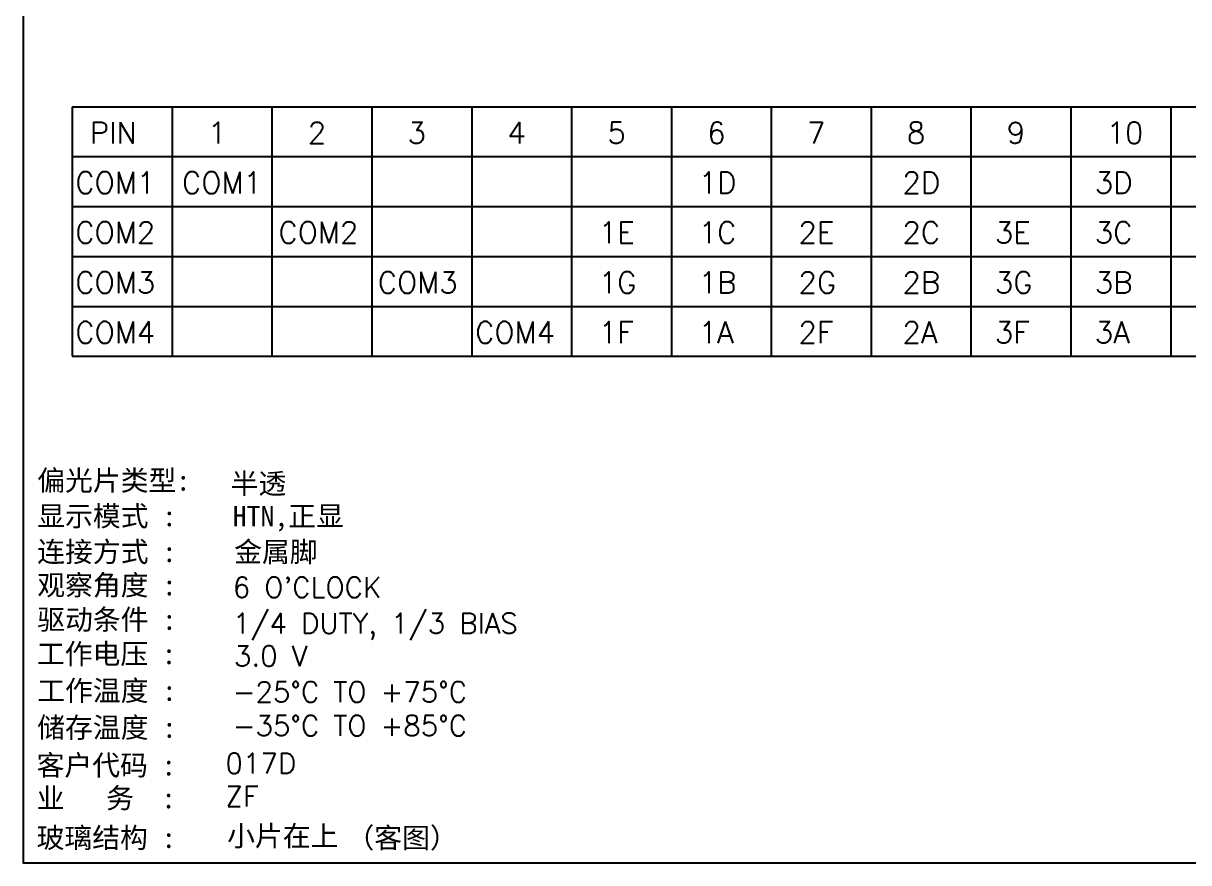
# Model space of a CAD drawing. Header units: millimetres. Extents: x 1232 to 1349, y 506 to 595.
# Drawn here: x 1231.7 to 1293.3, y 506.5 to 550.9 of the extents above; entities that cross this region are included whole.
import ezdxf

# ---------------------------------------------------------------- set-up
doc = ezdxf.new("R2010")
doc.units = ezdxf.units.MM
doc.styles.add('ROMANC', font='romans.shx')
doc.styles.add('STYLE1', font='SimHei标准黑体简体字.ttf')

msp = doc.modelspace()

# ---------------------------------------------------------------- linework, layer by layer
for p, q in [((1234.292, 546.488), (1234.292, 533.288)), ((1234.292, 546.488), (1345.172, 546.488)), ((1239.572, 546.488), (1239.572, 533.288)), ((1244.852, 546.488), (1244.852, 533.288)), ((1250.132, 546.488), (1250.132, 533.288)), ((1255.412, 546.488), (1255.412, 533.288)), ((1260.692, 546.488), (1260.692, 533.288)), ((1265.972, 546.488), (1265.972, 533.288)), ((1271.252, 546.488), (1271.252, 533.288)), ((1276.532, 546.488), (1276.532, 533.288)), ((1281.812, 546.488), (1281.812, 533.288)), ((1287.092, 546.488), (1287.092, 533.288)), ((1292.372, 546.488), (1292.372, 533.288)), ((1234.292, 543.848), (1345.172, 543.848)), ((1234.292, 541.208), (1345.172, 541.208)), ((1234.292, 538.568), (1345.172, 538.568)), ((1234.292, 535.928), (1345.172, 535.928)), ((1234.292, 533.288), (1345.172, 533.288))]:
    msp.add_line(p, q)
msp.add_lwpolyline([(1231.704, 595.319), (1231.704, 506.491), (1349.498, 506.491), (1349.498, 595.319)], close=True)

# ---------------------------------------------------------------- texts
for s, height, style, p in [('PIN', 1.1325, 'ROMANC', (1235.218, 544.546)), ('1', 1.133, 'ROMANC', (1241.464, 544.546)), ('2', 1.133, 'ROMANC', (1246.744, 544.546)), ('3', 1.133, 'ROMANC', (1252.024, 544.546)), ('4', 1.133, 'ROMANC', (1257.304, 544.546)), ('5', 1.133, 'ROMANC', (1262.584, 544.546)), ('6', 1.133, 'ROMANC', (1267.864, 544.546)), ('7', 1.133, 'ROMANC', (1273.144, 544.546)), ('8', 1.133, 'ROMANC', (1278.424, 544.546)), ('9', 1.133, 'ROMANC', (1283.704, 544.546)), ('10', 1.1325, 'ROMANC', (1288.984, 544.546)), ('COM1', 1.1325, 'ROMANC', (1234.453, 541.906)), ('COM1', 1.1325, 'ROMANC', (1240.093, 541.906)), ('1D', 1.1325, 'ROMANC', (1267.415, 541.906)), ('2D', 1.1325, 'ROMANC', (1278.191, 541.906)), ('3D', 1.1325, 'ROMANC', (1288.358, 541.906)), ('COM2', 1.1325, 'ROMANC', (1234.453, 539.266)), ('COM2', 1.1325, 'ROMANC', (1245.194, 539.266)), ('1E', 1.1325, 'ROMANC', (1262.135, 539.266)), ('1C', 1.1325, 'ROMANC', (1267.415, 539.266)), ('2E', 1.1325, 'ROMANC', (1272.695, 539.266)), ('2C', 1.1325, 'ROMANC', (1278.191, 539.266)), ('3E', 1.1325, 'ROMANC', (1283.078, 539.266)), ('3C', 1.1325, 'ROMANC', (1288.358, 539.266)), ('COM3', 1.1325, 'ROMANC', (1234.453, 536.626)), ('COM3', 1.1325, 'ROMANC', (1250.447, 536.626)), ('1G', 1.1325, 'ROMANC', (1262.135, 536.626)), ('1B', 1.1325, 'ROMANC', (1267.415, 536.626)), ('2G', 1.1325, 'ROMANC', (1272.695, 536.626)), ('2B', 1.1325, 'ROMANC', (1278.191, 536.626)), ('3G', 1.1325, 'ROMANC', (1283.078, 536.626)), ('3B', 1.1325, 'ROMANC', (1288.358, 536.626)), ('COM4', 1.1325, 'ROMANC', (1234.453, 533.986)), ('COM4', 1.1325, 'ROMANC', (1255.593, 533.986)), ('1F', 1.1325, 'ROMANC', (1262.135, 533.986)), ('1A', 1.1325, 'ROMANC', (1267.415, 533.986)), ('2F', 1.1325, 'ROMANC', (1272.695, 533.986)), ('2A', 1.1325, 'ROMANC', (1278.191, 533.986)), ('3F', 1.1325, 'ROMANC', (1283.078, 533.986)), ('3A', 1.1325, 'ROMANC', (1288.358, 533.986)), ('偏光片类型:', 1.0786, 'STYLE1', (1232.439, 526.18)), ('半透', 1.0786, 'STYLE1', (1242.663, 526.013)), ('显示模式 :', 1.0786, 'STYLE1', (1232.439, 524.293)), ('HTN,正显', 1.0786, 'STYLE1', (1242.779, 524.293)), ('连接方式 :', 1.0786, 'STYLE1', (1232.439, 522.403)), ('金属脚', 1.0786, 'STYLE1', (1242.853, 522.403)), ('观察角度 :', 1.0786, 'STYLE1', (1232.439, 520.64)), ("6 O'CLOCK", 1.0786, 'ROMANC', (1242.779, 520.519)), ('驱动条件 :', 1.0786, 'STYLE1', (1232.439, 518.818)), ('1/4 DUTY, 1/3 BIAS', 1.07862, 'ROMANC', (1242.779, 518.617)), ('工作电压 :', 1.0786, 'STYLE1', (1232.422, 517.002)), ('3.0 V', 1.0786, 'ROMANC', (1242.84, 516.885)), ('工作温度 :', 1.0786, 'STYLE1', (1232.439, 515.055)), ('-25%%DC TO +75%%DC', 1.07862, 'ROMANC', (1242.779, 514.991)), ('储存温度 :', 1.0786, 'STYLE1', (1232.439, 513.106)), ('-35%%DC TO +85%%DC', 1.07862, 'ROMANC', (1242.779, 513.202)), ('客户代码 :', 1.0786, 'STYLE1', (1232.407, 511.109)), ('017D', 1.0786, 'ROMANC', (1242.391, 511.207)), ('业   务  :', 1.0786, 'STYLE1', (1232.407, 509.371)), ('ZF', 1.0786, 'ROMANC', (1242.391, 509.469)), ('玻璃结构 :', 1.0786, 'STYLE1', (1232.407, 507.273)), ('小片在上', 1.0786, 'STYLE1', (1242.481, 507.368)), ('（客图）', 1.0786, 'STYLE1', (1248.79, 507.27))]:
    msp.add_text(s, height=height, dxfattribs=dict(style=style)).set_placement(p)

doc.saveas('drawing.dxf')
